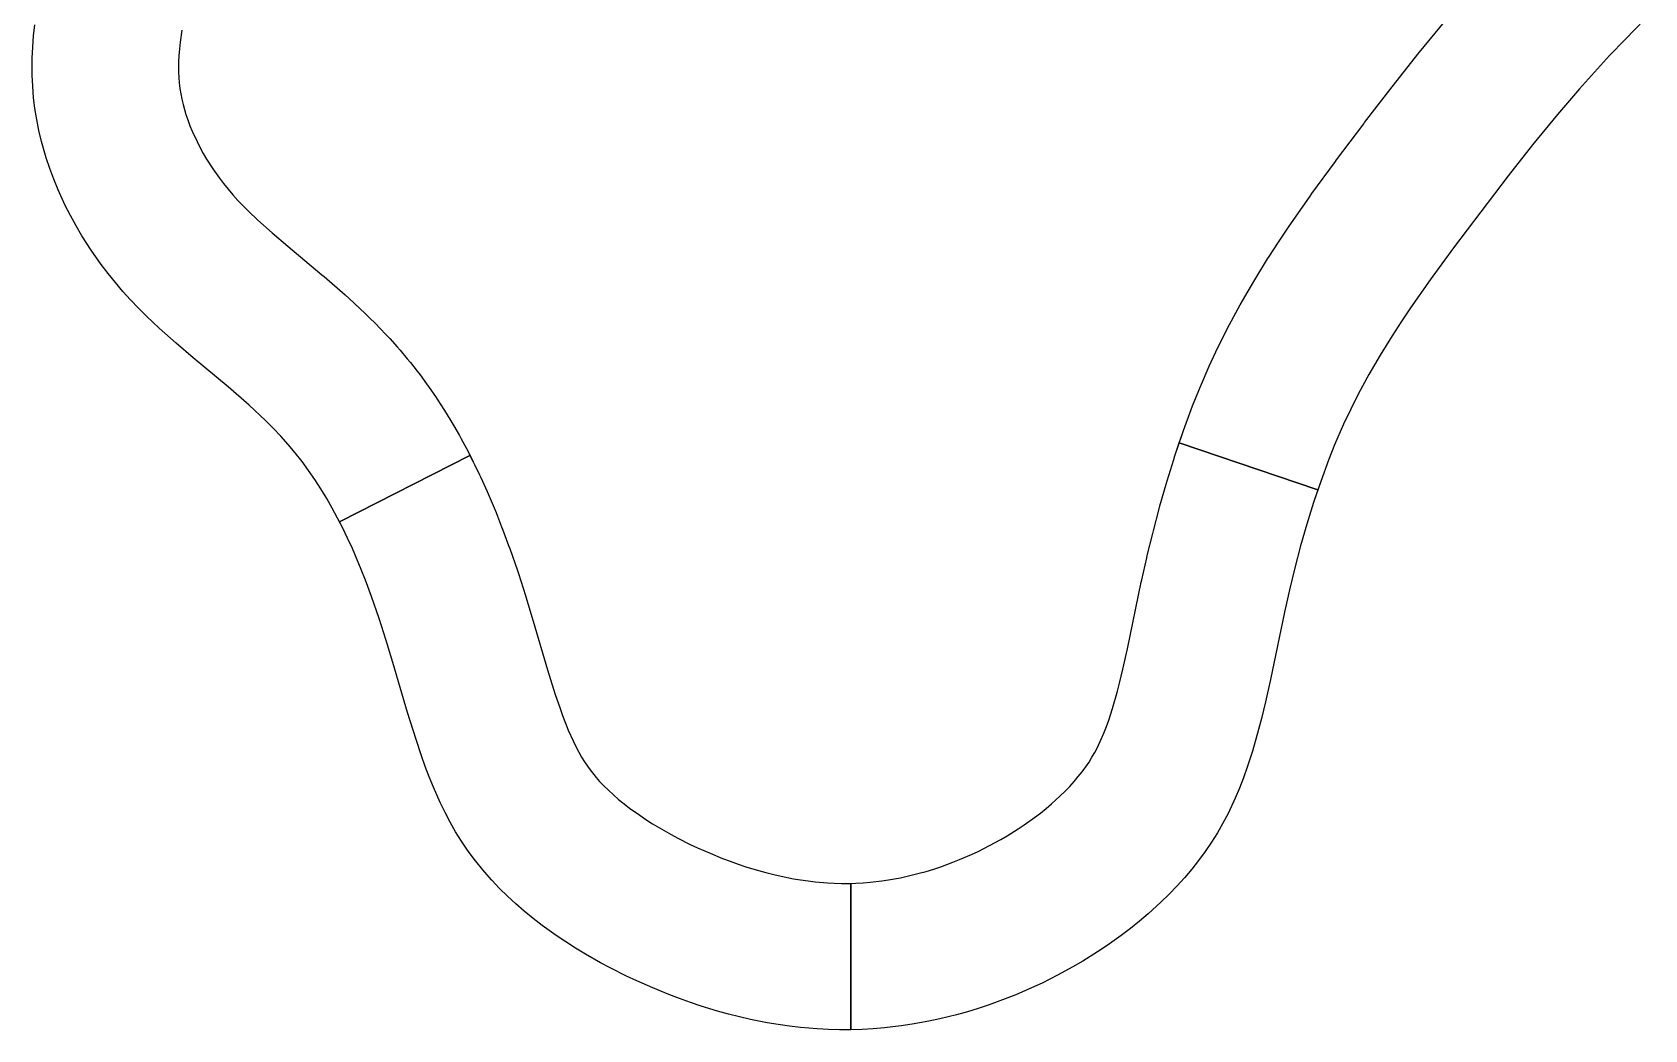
# Model space of a CAD drawing. Header units: metres. Extents: x 0 to 936, y 0 to 1300.
# Drawn here: x 0 to 716, y 0 to 443 of the extents above; entities that cross this region are included whole.
import ezdxf

# ---------------------------------------------------------------- set-up
doc = ezdxf.new("R2010")
doc.units = ezdxf.units.M
for name, color, linetype in [('KALINLASTIRMA_KAT1', 5, 'Continuous'), ('KALINLASTIRMA_KAT2', 4, 'Continuous'), ('TABLA_1300', 1, 'Continuous')]:
    doc.layers.add(name, color=color, linetype=linetype)

msp = doc.modelspace()

# ---------------------------------------------------------------- linework, layer by layer
at = {"layer": 'KALINLASTIRMA_KAT1'}
for points in [[(66.44, 444.02), (65.69, 438.64), (65.69, 438.64), (65.39, 435.7), (65.39, 435.7), (65.16, 432.66), (65.16, 432.66), (65.05, 430.03), (65.05, 430.03), (65.04, 425.35), (65.04, 425.35), (65.14, 423.03), (65.14, 423.03), (65.34, 420.55), (65.34, 420.55), (65.62, 418.15), (65.62, 418.15), (66, 415.75), (66, 415.75), (66.49, 413.29), (66.49, 413.29), (67.02, 411.05), (67.02, 411.05), (68.3, 406.61), (68.3, 406.61), (69.09, 404.24), (69.09, 404.24), (70.09, 401.57), (70.09, 401.56), (71.11, 399.1), (71.11, 399.1), (73.22, 394.53), (73.22, 394.53), (74.49, 392.02), (74.49, 392.02), (76, 389.28), (76, 389.28), (77.48, 386.76), (77.48, 386.76), (80.21, 382.49), (80.21, 382.49), (83.15, 378.32), (83.15, 378.32), (84.98, 375.9), (84.99, 375.9), (87.04, 373.34), (87.04, 373.34), (89.16, 370.85), (89.17, 370.85), (91.37, 368.41), (91.37, 368.41), (93.7, 365.96), (93.7, 365.96), (96.1, 363.57), (96.1, 363.57), (100.29, 359.6), (100.29, 359.6), (106.59, 353.99), (106.59, 353.99), (113.51, 348.1), (113.51, 348.1), (128.7, 335.39), (129.68, 334.55), (139.06, 326.38), (139.06, 326.38), (140.72, 324.88), (140.72, 324.88), (147.94, 318.13), (147.94, 318.13), (149.45, 316.68), (149.45, 316.68), (152.93, 313.21), (152.93, 313.21), (154.11, 312.01), (154.11, 312.01), (157.49, 308.46), (157.49, 308.46), (158.79, 307.06), (158.79, 307.06), (162.06, 303.42), (162.06, 303.42), (163.45, 301.82), (163.45, 301.82), (166.6, 298.08), (166.6, 298.08), (167.98, 296.38), (167.98, 296.38), (171.01, 292.53), (171.01, 292.53), (172.28, 290.86), (172.28, 290.86), (175.18, 286.9), (175.18, 286.9), (176.35, 285.27), (176.35, 285.27), (179.14, 281.22), (179.14, 281.22), (180.19, 279.63), (180.19, 279.63), (182.87, 275.49), (182.87, 275.49), (183.83, 273.95), (183.83, 273.95), (186.4, 269.72), (186.4, 269.72), (187.27, 268.25), (187.27, 268.25), (189.73, 263.94), (189.73, 263.94), (190.52, 262.52), (190.52, 262.52), (192.88, 258.14), (192.88, 258.14), (193.59, 256.79), (193.59, 256.79), (195.86, 252.33), (195.86, 252.33), (196.49, 251.05), (196.49, 251.05), (198.67, 246.52), (198.67, 246.52), (199.24, 245.31), (199.24, 245.31), (201.34, 240.73), (201.34, 240.73), (202.07, 239.06), (202.07, 239.06), (206.02, 229.72), (206.02, 229.72), (206.65, 228.19), (206.65, 228.19), (208.51, 223.45), (208.95, 222.31), (211.62, 215.12), (211.62, 215.12), (212.13, 213.72), (212.13, 213.72), (215.49, 204.02), (215.49, 204.02), (215.94, 202.67), (215.94, 202.67), (219.09, 192.87), (219.41, 191.83), (222.4, 181.98), (222.55, 181.48), (228.92, 159.86), (228.92, 159.86), (232.32, 148.97), (232.32, 148.97), (234.29, 143.14), (234.29, 143.14), (235.57, 139.61), (235.57, 139.61), (236.88, 136.17), (236.88, 136.17), (238.1, 133.15), (238.1, 133.15), (240.24, 128.33), (240.24, 128.33), (241.45, 125.84), (241.45, 125.84), (242.74, 123.36), (242.74, 123.36), (244.03, 121.09), (244.03, 121.09), (245.31, 119.01), (245.31, 119.01), (246.61, 117.08), (246.61, 117.08), (247.81, 115.44), (247.81, 115.44), (250.52, 112.08), (250.52, 112.08), (252.05, 110.35), (252.05, 110.35), (253.93, 108.37), (253.93, 108.37), (255.96, 106.38), (255.96, 106.37), (258.13, 104.37), (258.13, 104.37), (260.45, 102.36), (260.45, 102.36), (262.91, 100.35), (262.91, 100.35), (265.34, 98.48), (265.34, 98.48), (269.82, 95.26), (269.82, 95.26), (272.55, 93.42), (272.56, 93.42), (275.58, 91.49), (275.58, 91.49), (278.56, 89.69), (278.56, 89.69), (283.75, 86.75), (283.75, 86.75), (286.82, 85.11), (286.82, 85.11), (292.31, 82.37), (292.31, 82.37), (295.57, 80.83), (295.57, 80.83), (301.07, 78.4), (301.07, 78.4), (306.59, 76.15), (306.59, 76.15), (310.01, 74.85), (310.01, 74.85), (313.56, 73.58), (313.56, 73.58), (316.93, 72.45), (316.93, 72.45), (322.54, 70.73), (322.54, 70.73), (325.87, 69.82), (325.87, 69.82), (329.35, 68.94), (329.35, 68.94), (332.61, 68.19), (332.61, 68.19), (338.12, 67.1), (338.12, 67.1), (341.32, 66.56), (341.32, 66.56), (344.68, 66.09), (344.68, 66.09), (347.8, 65.72), (347.81, 65.72), (353.17, 65.26), (353.17, 65.26), (356.22, 65.1), (356.22, 65.1), (359.45, 65.02), (359.45, 65.02), (362.66, 65.02), (362.66, 65.02), (363.53, 65.04), (363.53, 65.04), (363.53, 65.04), (363.59, 0.02), (363.59, 0.02), (363.59, 0.02), (358.62, 0.01), (358.62, 0.01), (353.66, 0.14), (353.66, 0.14), (348.69, 0.41), (348.69, 0.41), (341.25, 1.04), (341.25, 1.04), (336.3, 1.62), (336.3, 1.62), (331.36, 2.33), (331.36, 2.33), (326.43, 3.15), (326.43, 3.15), (319.05, 4.62), (319.05, 4.62), (314.15, 5.74), (314.15, 5.74), (309.27, 6.97), (309.27, 6.97), (304.4, 8.31), (304.4, 8.31), (297.13, 10.53), (297.13, 10.53), (292.32, 12.14), (292.32, 12.14), (287.52, 13.86), (287.52, 13.86), (282.75, 15.67), (282.75, 15.67), (275.63, 18.58), (275.63, 18.58), (268.58, 21.69), (268.58, 21.69), (263.92, 23.89), (263.92, 23.89), (257, 27.35), (257, 27.35), (252.44, 29.78), (252.44, 29.78), (245.71, 33.6), (245.71, 33.6), (241.31, 36.26), (241.31, 36.26), (236.98, 39.02), (236.98, 39.02), (232.72, 41.87), (232.72, 41.87), (226.52, 46.33), (226.52, 46.33), (222.5, 49.43), (222.5, 49.43), (218.59, 52.62), (218.59, 52.62), (214.79, 55.92), (214.79, 55.92), (211.11, 59.31), (211.11, 59.31), (207.56, 62.81), (207.56, 62.81), (204.15, 66.4), (204.15, 66.4), (200.87, 70.1), (200.87, 70.1), (196.24, 75.83), (196.24, 75.83), (193.36, 79.78), (193.36, 79.78), (190.64, 83.84), (190.64, 83.84), (188.08, 87.99), (188.08, 87.99), (185.67, 92.24), (185.67, 92.24), (183.4, 96.58), (183.4, 96.58), (181.25, 100.99), (181.25, 100.99), (178.26, 107.76), (178.26, 107.76), (176.39, 112.35), (176.39, 112.35), (174.62, 117.01), (174.62, 117.01), (172.92, 121.72), (172.92, 121.72), (170.5, 128.87), (170.5, 128.87), (166.72, 140.98), (166.72, 140.98), (160.2, 163.11), (160.2, 163.11), (157.21, 172.96), (157.21, 172.96), (154.06, 182.75), (154.06, 182.75), (150.7, 192.45), (150.7, 192.45), (148.03, 199.64), (148.03, 199.64), (146.16, 204.38), (146.16, 204.39), (142.21, 213.72), (142.21, 213.72), (140.11, 218.31), (140.11, 218.31), (137.93, 222.84), (137.93, 222.84), (135.66, 227.3), (135.66, 227.3), (133.3, 231.68), (133.3, 231.68), (130.84, 235.99), (130.84, 235.99), (128.27, 240.22), (128.27, 240.22), (125.59, 244.36), (125.59, 244.36), (122.8, 248.41), (122.8, 248.42), (119.9, 252.37), (119.9, 252.37), (116.87, 256.22), (116.87, 256.22), (113.72, 259.97), (113.72, 259.97), (110.45, 263.61), (110.45, 263.61), (107.06, 267.16), (107.06, 267.16), (103.58, 270.63), (103.58, 270.63), (96.36, 277.37), (96.36, 277.37), (86.98, 285.54), (86.98, 285.54), (71.58, 298.43), (63.89, 304.98), (63.89, 304.98), (56.34, 311.71), (56.34, 311.71), (50.81, 316.94), (50.81, 316.94), (47.21, 320.52), (47.21, 320.52), (43.7, 324.21), (43.7, 324.21), (40.28, 328), (40.28, 328), (36.97, 331.89), (36.97, 331.89), (33.76, 335.88), (33.76, 335.88), (30.66, 339.96), (30.66, 339.96), (26.23, 346.26), (26.23, 346.26), (22.09, 352.73), (22.09, 352.73), (19.49, 357.14), (19.49, 357.14), (17.03, 361.62), (17.03, 361.62), (14.71, 366.17), (14.71, 366.17), (11.52, 373.1), (11.52, 373.1), (9.59, 377.79), (9.59, 377.79), (7.82, 382.52), (7.82, 382.52), (6.22, 387.3), (6.22, 387.3), (4.14, 394.54), (4.14, 394.54), (2.98, 399.41), (2.98, 399.41), (2.01, 404.3), (2.01, 404.3), (1.22, 409.21), (1.22, 409.21), (0.64, 414.14), (0.64, 414.14), (0.25, 419.09), (0.25, 419.09), (0.04, 424.05), (0.04, 424.05), (0.05, 431.5), (0.05, 431.5), (0.27, 436.48), (0.27, 436.48), (0.64, 441.46), (0.64, 441.46), (1.15, 446.44)], [(716.21, 448.83), (707.47, 439.93), (707.47, 439.93), (700.6, 432.71), (700.6, 432.71), (693.86, 425.36), (693.86, 425.36), (687.24, 417.91), (687.24, 417.91), (677.52, 406.54), (677.52, 406.54), (666.43, 393.02), (666.43, 393.02), (655.58, 379.28), (655.58, 379.28), (643.36, 363.36), (643.36, 363.36), (631.27, 347.28), (631.27, 347.28), (620.88, 333.07), (620.88, 333.07), (612.24, 320.72), (612.24, 320.72), (608.06, 314.47), (608.06, 314.47), (603.98, 308.17), (603.98, 308.17), (598.72, 299.68), (598.72, 299.68), (593.71, 291.07), (593.71, 291.07), (588.97, 282.33), (588.97, 282.33), (585.62, 275.68), (585.62, 275.68), (582.44, 268.95), (582.44, 268.95), (578.49, 259.85), (578.49, 259.85), (575.73, 252.94), (575.73, 252.94), (572.28, 243.6), (572.28, 243.6), (569.09, 234.15), (569.09, 234.15), (566.14, 224.59), (566.14, 224.59), (563.39, 214.93), (563.39, 214.93), (560.84, 205.18), (560.84, 205.18), (558.46, 195.35), (558.46, 195.35), (556.22, 185.45), (556.22, 185.45), (549.95, 155.53), (549.95, 155.53), (547.75, 145.62), (547.75, 145.62), (545.99, 138.24), (545.99, 138.24), (544.73, 133.37), (544.73, 133.37), (541.99, 123.73), (541.99, 123.73), (539.69, 116.63), (539.69, 116.63), (538.02, 111.96), (538.02, 111.96), (536.23, 107.35), (536.23, 107.35), (534.31, 102.82), (534.31, 102.82), (531.17, 96.14), (531.17, 96.14), (528.88, 91.79), (528.88, 91.79), (526.42, 87.53), (526.42, 87.53), (523.8, 83.35), (523.8, 83.35), (521.01, 79.26), (521.01, 79.26), (518.08, 75.26), (518.08, 75.26), (514.99, 71.35), (514.99, 71.35), (511.77, 67.53), (511.77, 67.53), (508.41, 63.8), (508.41, 63.8), (504.92, 60.17), (504.92, 60.17), (501.31, 56.63), (501.31, 56.63), (495.68, 51.5), (495.68, 51.5), (491.79, 48.2), (491.79, 48.2), (487.81, 45), (487.81, 45), (483.73, 41.9), (483.73, 41.9), (477.45, 37.43), (477.45, 37.43), (473.17, 34.58), (473.17, 34.58), (466.62, 30.5), (466.62, 30.5), (462.18, 27.91), (462.18, 27.91), (455.41, 24.22), (455.41, 24.22), (448.54, 20.76), (448.54, 20.76), (443.91, 18.6), (443.91, 18.6), (436.89, 15.56), (436.89, 15.56), (432.16, 13.68), (432.16, 13.68), (425.01, 11.06), (425.01, 11.06), (420.2, 9.47), (420.2, 9.47), (415.37, 7.99), (415.37, 7.99), (410.51, 6.63), (410.51, 6.63), (403.19, 4.82), (403.19, 4.82), (398.28, 3.77), (398.28, 3.77), (390.89, 2.43), (390.89, 2.43), (385.94, 1.7), (385.94, 1.7), (378.5, 0.84), (378.5, 0.84), (373.54, 0.43), (373.54, 0.43), (368.57, 0.16), (368.57, 0.16), (363.61, 0.02), (363.61, 0.02), (363.61, 0.02), (363.55, 65.04), (363.55, 65.04), (363.55, 65.04), (363.55, 65.04), (365.86, 65.11), (365.86, 65.11), (369.08, 65.29), (369.08, 65.29), (372.12, 65.54), (372.12, 65.54), (377.44, 66.15), (377.44, 66.15), (380.31, 66.58), (380.31, 66.58), (385.67, 67.55), (385.67, 67.55), (388.59, 68.17), (388.6, 68.17), (393.98, 69.5), (393.98, 69.5), (397.12, 70.38), (397.12, 70.38), (400.45, 71.4), (400.45, 71.4), (403.61, 72.45), (403.61, 72.45), (408.96, 74.4), (408.96, 74.4), (411.93, 75.59), (411.93, 75.59), (417.24, 77.88), (417.24, 77.88), (420.19, 79.26), (420.19, 79.26), (425.25, 81.81), (425.25, 81.81), (430.24, 84.52), (430.24, 84.52), (433.05, 86.17), (433.05, 86.17), (437.97, 89.23), (437.97, 89.23), (440.6, 90.98), (440.6, 90.98), (445.2, 94.26), (445.2, 94.26), (447.77, 96.21), (447.77, 96.21), (450.4, 98.32), (450.4, 98.32), (452.74, 100.31), (452.74, 100.31), (456.65, 103.87), (456.65, 103.87), (458.71, 105.89), (458.71, 105.89), (460.81, 108.08), (460.81, 108.08), (462.79, 110.27), (462.79, 110.27), (464.63, 112.46), (464.63, 112.46), (466.35, 114.63), (466.35, 114.63), (467.93, 116.79), (467.93, 116.79), (469.39, 118.93), (469.39, 118.93), (470.71, 121.04), (470.71, 121.04), (471.94, 123.17), (471.94, 123.17), (472.99, 125.16), (472.99, 125.16), (474.96, 129.34), (474.96, 129.34), (475.99, 131.78), (475.99, 131.78), (477.11, 134.67), (477.11, 134.67), (478.15, 137.58), (478.15, 137.58), (479.79, 142.64), (479.79, 142.64), (481.99, 150.36), (481.99, 150.36), (482.9, 153.92), (482.9, 153.92), (484.41, 160.22), (484.41, 160.22), (486.41, 169.23), (486.41, 169.23), (492.6, 198.78), (492.82, 199.79), (495.06, 209.69), (495.29, 210.67), (497.67, 220.5), (497.96, 221.64), (500.51, 231.39), (500.51, 231.39), (500.86, 232.68), (500.86, 232.68), (503.61, 242.34), (503.61, 242.34), (504.03, 243.78), (504.03, 243.78), (506.99, 253.34), (506.99, 253.34), (507.5, 254.93), (507.5, 254.93), (510.69, 264.39), (510.69, 264.39), (511.31, 266.12), (511.31, 266.12), (514.75, 275.45), (514.75, 275.45), (515.38, 277.08), (515.38, 277.08), (518.15, 284), (518.15, 284), (518.87, 285.73), (518.87, 285.73), (522.82, 294.83), (522.82, 294.83), (523.64, 296.65), (523.64, 296.65), (526.81, 303.39), (526.81, 303.39), (527.59, 304.97), (527.59, 304.97), (530.94, 311.61), (530.94, 311.61), (531.83, 313.31), (531.83, 313.31), (536.57, 322.05), (536.57, 322.05), (537.54, 323.77), (537.54, 323.77), (542.55, 332.38), (542.55, 332.38), (543.45, 333.88), (543.45, 333.88), (548.7, 342.38), (548.7, 342.38), (549.43, 343.51), (549.43, 343.51), (553.51, 349.81), (554.07, 350.66), (558.25, 356.91), (558.97, 357.96), (567.61, 370.31), (567.61, 370.31), (568.4, 371.42), (568.4, 371.42), (578.79, 385.64), (579.32, 386.35), (591.41, 402.43), (591.8, 402.94), (604.02, 418.85), (604.58, 419.57), (615.43, 433.31), (616.16, 434.22), (627.24, 447.74)]]:
    msp.add_lwpolyline(points, dxfattribs=at)
at = {"layer": 'KALINLASTIRMA_KAT2'}
for points in [[(66.44, 444.02), (65.69, 438.64), (65.69, 438.64), (65.39, 435.7), (65.39, 435.7), (65.16, 432.66), (65.16, 432.66), (65.05, 430.03), (65.05, 430.03), (65.04, 425.35), (65.04, 425.35), (65.14, 423.03), (65.14, 423.03), (65.34, 420.55), (65.34, 420.55), (65.62, 418.15), (65.62, 418.15), (66, 415.75), (66, 415.75), (66.49, 413.29), (66.49, 413.29), (67.02, 411.05), (67.02, 411.05), (68.3, 406.61), (68.3, 406.61), (69.09, 404.24), (69.09, 404.24), (70.09, 401.57), (70.09, 401.56), (71.11, 399.1), (71.11, 399.1), (73.22, 394.53), (73.22, 394.53), (74.49, 392.02), (74.49, 392.02), (76, 389.28), (76, 389.28), (77.48, 386.76), (77.48, 386.76), (80.21, 382.49), (80.21, 382.49), (83.15, 378.32), (83.15, 378.32), (84.98, 375.9), (84.99, 375.9), (87.04, 373.34), (87.04, 373.34), (89.16, 370.85), (89.17, 370.85), (91.37, 368.41), (91.37, 368.41), (93.7, 365.96), (93.7, 365.96), (96.1, 363.57), (96.1, 363.57), (100.29, 359.6), (100.29, 359.6), (106.59, 353.99), (106.59, 353.99), (113.51, 348.1), (113.51, 348.1), (128.7, 335.39), (129.68, 334.55), (139.06, 326.38), (139.06, 326.38), (140.72, 324.88), (140.72, 324.88), (147.94, 318.13), (147.94, 318.13), (149.45, 316.68), (149.45, 316.68), (152.93, 313.21), (152.93, 313.21), (154.11, 312.01), (154.11, 312.01), (157.49, 308.46), (157.49, 308.46), (158.79, 307.06), (158.79, 307.06), (162.06, 303.42), (162.06, 303.42), (163.45, 301.82), (163.45, 301.82), (166.6, 298.08), (166.6, 298.08), (167.98, 296.38), (167.98, 296.38), (171.01, 292.53), (171.01, 292.53), (172.28, 290.86), (172.28, 290.86), (175.18, 286.9), (175.18, 286.9), (176.35, 285.27), (176.35, 285.27), (179.14, 281.22), (179.14, 281.22), (180.19, 279.63), (180.19, 279.63), (182.87, 275.49), (182.87, 275.49), (183.83, 273.95), (183.83, 273.95), (186.4, 269.72), (186.4, 269.72), (187.27, 268.25), (187.27, 268.25), (189.73, 263.94), (189.73, 263.94), (190.52, 262.52), (190.52, 262.52), (192.88, 258.14), (192.88, 258.14), (193.59, 256.79), (193.59, 256.79), (194.45, 255.09), (194.45, 255.09), (194.45, 255.09), (136.53, 225.6), (136.53, 225.6), (136.53, 225.6), (135.66, 227.3), (135.66, 227.3), (133.3, 231.68), (133.3, 231.68), (130.84, 235.99), (130.84, 235.99), (128.27, 240.22), (128.27, 240.22), (125.59, 244.36), (125.59, 244.36), (122.8, 248.41), (122.8, 248.42), (119.9, 252.37), (119.9, 252.37), (116.87, 256.22), (116.87, 256.22), (113.72, 259.97), (113.72, 259.97), (110.45, 263.61), (110.45, 263.61), (107.06, 267.16), (107.06, 267.16), (103.58, 270.63), (103.58, 270.63), (96.36, 277.37), (96.36, 277.37), (86.98, 285.54), (86.98, 285.54), (71.58, 298.43), (63.89, 304.98), (63.89, 304.98), (56.34, 311.71), (56.34, 311.71), (50.81, 316.94), (50.81, 316.94), (47.21, 320.52), (47.21, 320.52), (43.7, 324.21), (43.7, 324.21), (40.28, 328), (40.28, 328), (36.97, 331.89), (36.97, 331.89), (33.76, 335.88), (33.76, 335.88), (30.66, 339.96), (30.66, 339.96), (26.23, 346.26), (26.23, 346.26), (22.09, 352.73), (22.09, 352.73), (19.49, 357.14), (19.49, 357.14), (17.03, 361.62), (17.03, 361.62), (14.71, 366.17), (14.71, 366.17), (11.52, 373.1), (11.52, 373.1), (9.59, 377.79), (9.59, 377.79), (7.82, 382.52), (7.82, 382.52), (6.22, 387.3), (6.22, 387.3), (4.14, 394.54), (4.14, 394.54), (2.98, 399.41), (2.98, 399.41), (2.01, 404.3), (2.01, 404.3), (1.22, 409.21), (1.22, 409.21), (0.64, 414.14), (0.64, 414.14), (0.25, 419.09), (0.25, 419.09), (0.04, 424.05), (0.04, 424.05), (0.05, 431.5), (0.05, 431.5), (0.27, 436.48), (0.27, 436.48), (0.64, 441.46), (0.64, 441.46), (1.15, 446.44)], [(716.21, 448.83), (707.47, 439.93), (707.47, 439.93), (700.6, 432.71), (700.6, 432.71), (693.86, 425.36), (693.86, 425.36), (687.24, 417.91), (687.24, 417.91), (677.52, 406.54), (677.52, 406.54), (666.43, 393.02), (666.43, 393.02), (655.58, 379.28), (655.58, 379.28), (643.36, 363.36), (643.36, 363.36), (631.27, 347.28), (631.27, 347.28), (620.88, 333.07), (620.88, 333.07), (612.24, 320.72), (612.24, 320.72), (608.06, 314.47), (608.06, 314.47), (603.98, 308.17), (603.98, 308.17), (598.72, 299.68), (598.72, 299.68), (593.71, 291.07), (593.71, 291.07), (588.97, 282.33), (588.97, 282.33), (585.62, 275.68), (585.62, 275.68), (582.44, 268.95), (582.44, 268.95), (578.49, 259.85), (578.49, 259.85), (575.73, 252.94), (575.73, 252.94), (572.28, 243.6), (572.28, 243.6), (571.02, 239.88), (571.02, 239.87), (571.02, 239.87), (509.43, 260.66), (509.43, 260.66), (509.43, 260.66), (509.43, 260.66), (510.69, 264.39), (510.69, 264.39), (511.31, 266.12), (511.31, 266.12), (514.75, 275.45), (514.75, 275.45), (515.38, 277.08), (515.38, 277.08), (518.15, 284), (518.15, 284), (518.87, 285.73), (518.87, 285.73), (522.82, 294.83), (522.82, 294.83), (523.64, 296.65), (523.64, 296.65), (526.81, 303.39), (526.81, 303.39), (527.59, 304.97), (527.59, 304.97), (530.94, 311.61), (530.94, 311.61), (531.83, 313.31), (531.83, 313.31), (536.57, 322.05), (536.57, 322.05), (537.54, 323.77), (537.54, 323.77), (542.55, 332.38), (542.55, 332.38), (543.45, 333.88), (543.45, 333.88), (548.7, 342.38), (548.7, 342.38), (549.43, 343.51), (549.43, 343.51), (553.51, 349.81), (554.07, 350.66), (558.25, 356.91), (558.97, 357.96), (567.61, 370.31), (567.61, 370.31), (568.4, 371.42), (568.4, 371.42), (578.79, 385.64), (579.32, 386.35), (591.41, 402.43), (591.8, 402.94), (604.02, 418.85), (604.58, 419.57), (615.43, 433.31), (616.16, 434.22), (627.24, 447.74)]]:
    msp.add_lwpolyline(points, dxfattribs=at)
msp.add_lwpolyline([(136.54, 225.58), (136.54, 225.58), (194.46, 255.07), (194.46, 255.07), (194.46, 255.07), (195.86, 252.33), (195.86, 252.33), (196.49, 251.05), (196.49, 251.05), (198.67, 246.52), (198.67, 246.52), (199.24, 245.31), (199.24, 245.31), (201.34, 240.73), (201.34, 240.73), (202.07, 239.06), (202.07, 239.06), (206.02, 229.72), (206.02, 229.72), (206.65, 228.19), (206.65, 228.19), (208.51, 223.45), (208.95, 222.31), (211.62, 215.12), (211.62, 215.12), (212.13, 213.72), (212.13, 213.72), (215.49, 204.02), (215.49, 204.02), (215.94, 202.67), (215.94, 202.67), (219.09, 192.87), (219.41, 191.83), (222.4, 181.98), (222.55, 181.48), (228.92, 159.86), (228.92, 159.86), (232.32, 148.97), (232.32, 148.97), (234.29, 143.14), (234.29, 143.14), (235.57, 139.61), (235.57, 139.61), (236.88, 136.17), (236.88, 136.17), (238.1, 133.15), (238.1, 133.15), (240.24, 128.33), (240.24, 128.33), (241.45, 125.84), (241.45, 125.84), (242.74, 123.36), (242.74, 123.36), (244.03, 121.09), (244.03, 121.09), (245.31, 119.01), (245.31, 119.01), (246.61, 117.08), (246.61, 117.08), (247.81, 115.44), (247.81, 115.44), (250.52, 112.08), (250.52, 112.08), (252.05, 110.35), (252.05, 110.35), (253.93, 108.37), (253.93, 108.37), (255.96, 106.38), (255.96, 106.37), (258.13, 104.37), (258.13, 104.37), (260.45, 102.36), (260.45, 102.36), (262.91, 100.35), (262.91, 100.35), (265.34, 98.48), (265.34, 98.48), (269.82, 95.26), (269.82, 95.26), (272.55, 93.42), (272.56, 93.42), (275.58, 91.49), (275.58, 91.49), (278.56, 89.69), (278.56, 89.69), (283.75, 86.75), (283.75, 86.75), (286.82, 85.11), (286.82, 85.11), (292.31, 82.37), (292.31, 82.37), (295.57, 80.83), (295.57, 80.83), (301.07, 78.4), (301.07, 78.4), (306.59, 76.15), (306.59, 76.15), (310.01, 74.85), (310.01, 74.85), (313.56, 73.58), (313.56, 73.58), (316.93, 72.45), (316.93, 72.45), (322.54, 70.73), (322.54, 70.73), (325.87, 69.82), (325.87, 69.82), (329.35, 68.94), (329.35, 68.94), (332.61, 68.19), (332.61, 68.19), (338.12, 67.1), (338.12, 67.1), (341.32, 66.56), (341.32, 66.56), (344.68, 66.09), (344.68, 66.09), (347.8, 65.72), (347.81, 65.72), (353.17, 65.26), (353.17, 65.26), (356.22, 65.1), (356.22, 65.1), (359.45, 65.02), (359.45, 65.02), (362.66, 65.02), (362.66, 65.02), (365.86, 65.11), (365.86, 65.11), (369.08, 65.29), (369.08, 65.29), (372.12, 65.54), (372.12, 65.54), (377.44, 66.15), (377.44, 66.15), (380.31, 66.58), (380.31, 66.58), (385.67, 67.55), (385.67, 67.55), (388.59, 68.17), (388.6, 68.17), (393.98, 69.5), (393.98, 69.5), (397.12, 70.38), (397.12, 70.38), (400.45, 71.4), (400.45, 71.4), (403.61, 72.45), (403.61, 72.45), (408.96, 74.4), (408.96, 74.4), (411.93, 75.59), (411.93, 75.59), (417.24, 77.88), (417.24, 77.88), (420.19, 79.26), (420.19, 79.26), (425.25, 81.81), (425.25, 81.81), (430.24, 84.52), (430.24, 84.52), (433.05, 86.17), (433.05, 86.17), (437.97, 89.23), (437.97, 89.23), (440.6, 90.98), (440.6, 90.98), (445.2, 94.26), (445.2, 94.26), (447.77, 96.21), (447.77, 96.21), (450.4, 98.32), (450.4, 98.32), (452.74, 100.31), (452.74, 100.31), (456.65, 103.87), (456.65, 103.87), (458.71, 105.89), (458.71, 105.89), (460.81, 108.08), (460.81, 108.08), (462.79, 110.27), (462.79, 110.27), (464.63, 112.46), (464.63, 112.46), (466.35, 114.63), (466.35, 114.63), (467.93, 116.79), (467.93, 116.79), (469.39, 118.93), (469.39, 118.93), (470.71, 121.04), (470.71, 121.04), (471.94, 123.17), (471.94, 123.17), (472.99, 125.16), (472.99, 125.16), (474.96, 129.34), (474.96, 129.34), (475.99, 131.78), (475.99, 131.78), (477.11, 134.67), (477.11, 134.67), (478.15, 137.58), (478.15, 137.58), (479.79, 142.64), (479.79, 142.64), (481.99, 150.36), (481.99, 150.36), (482.9, 153.92), (482.9, 153.92), (484.41, 160.22), (484.41, 160.22), (486.41, 169.23), (486.41, 169.23), (492.6, 198.78), (492.82, 199.79), (495.06, 209.69), (495.29, 210.67), (497.67, 220.5), (497.96, 221.64), (500.51, 231.39), (500.51, 231.39), (500.86, 232.68), (500.86, 232.68), (503.61, 242.34), (503.61, 242.34), (504.03, 243.78), (504.03, 243.78), (506.99, 253.34), (506.99, 253.34), (507.5, 254.93), (507.5, 254.93), (509.43, 260.64), (509.43, 260.64), (509.43, 260.64), (571.01, 239.86), (571.02, 239.86), (571.02, 239.86), (569.09, 234.15), (569.09, 234.15), (566.14, 224.59), (566.14, 224.59), (563.39, 214.93), (563.39, 214.93), (560.84, 205.18), (560.84, 205.18), (558.46, 195.35), (558.46, 195.35), (556.22, 185.45), (556.22, 185.45), (549.95, 155.53), (549.95, 155.53), (547.75, 145.62), (547.75, 145.62), (545.99, 138.24), (545.99, 138.24), (544.73, 133.37), (544.73, 133.37), (541.99, 123.73), (541.99, 123.73), (539.69, 116.63), (539.69, 116.63), (538.02, 111.96), (538.02, 111.96), (536.23, 107.35), (536.23, 107.35), (534.31, 102.82), (534.31, 102.82), (531.17, 96.14), (531.17, 96.14), (528.88, 91.79), (528.88, 91.79), (526.42, 87.53), (526.42, 87.53), (523.8, 83.35), (523.8, 83.35), (521.01, 79.26), (521.01, 79.26), (518.08, 75.26), (518.08, 75.26), (514.99, 71.35), (514.99, 71.35), (511.77, 67.53), (511.77, 67.53), (508.41, 63.8), (508.41, 63.8), (504.92, 60.17), (504.92, 60.17), (501.31, 56.63), (501.31, 56.63), (495.68, 51.5), (495.68, 51.5), (491.79, 48.2), (491.79, 48.2), (487.81, 45), (487.81, 45), (483.73, 41.9), (483.73, 41.9), (477.45, 37.43), (477.45, 37.43), (473.17, 34.58), (473.17, 34.58), (466.62, 30.5), (466.62, 30.5), (462.18, 27.91), (462.18, 27.91), (455.41, 24.22), (455.41, 24.22), (448.54, 20.76), (448.54, 20.76), (443.91, 18.6), (443.91, 18.6), (436.89, 15.56), (436.89, 15.56), (432.16, 13.68), (432.16, 13.68), (425.01, 11.06), (425.01, 11.06), (420.2, 9.47), (420.2, 9.47), (415.37, 7.99), (415.37, 7.99), (410.51, 6.63), (410.51, 6.63), (403.19, 4.82), (403.19, 4.82), (398.28, 3.77), (398.28, 3.77), (390.89, 2.43), (390.89, 2.43), (385.94, 1.7), (385.94, 1.7), (378.5, 0.84), (378.5, 0.84), (373.54, 0.43), (373.54, 0.43), (368.57, 0.16), (368.57, 0.16), (363.6, 0.02), (363.6, 0.02), (358.62, 0.01), (358.62, 0.01), (353.66, 0.14), (353.66, 0.14), (348.69, 0.41), (348.69, 0.41), (341.25, 1.04), (341.25, 1.04), (336.3, 1.62), (336.3, 1.62), (331.36, 2.33), (331.36, 2.33), (326.43, 3.15), (326.43, 3.15), (319.05, 4.62), (319.05, 4.62), (314.15, 5.74), (314.15, 5.74), (309.27, 6.97), (309.27, 6.97), (304.4, 8.31), (304.4, 8.31), (297.13, 10.53), (297.13, 10.53), (292.32, 12.14), (292.32, 12.14), (287.52, 13.86), (287.52, 13.86), (282.75, 15.67), (282.75, 15.67), (275.63, 18.58), (275.63, 18.58), (268.58, 21.69), (268.58, 21.69), (263.92, 23.89), (263.92, 23.89), (257, 27.35), (257, 27.35), (252.44, 29.78), (252.44, 29.78), (245.71, 33.6), (245.71, 33.6), (241.31, 36.26), (241.31, 36.26), (236.98, 39.02), (236.98, 39.02), (232.72, 41.87), (232.72, 41.87), (226.52, 46.33), (226.52, 46.33), (222.5, 49.43), (222.5, 49.43), (218.59, 52.62), (218.59, 52.62), (214.79, 55.92), (214.79, 55.92), (211.11, 59.31), (211.11, 59.31), (207.56, 62.81), (207.56, 62.81), (204.15, 66.4), (204.15, 66.4), (200.87, 70.1), (200.87, 70.1), (196.24, 75.83), (196.24, 75.83), (193.36, 79.78), (193.36, 79.78), (190.64, 83.84), (190.64, 83.84), (188.08, 87.99), (188.08, 87.99), (185.67, 92.24), (185.67, 92.24), (183.4, 96.58), (183.4, 96.58), (181.25, 100.99), (181.25, 100.99), (178.26, 107.76), (178.26, 107.76), (176.39, 112.35), (176.39, 112.35), (174.62, 117.01), (174.62, 117.01), (172.92, 121.72), (172.92, 121.72), (170.5, 128.87), (170.5, 128.87), (166.72, 140.98), (166.72, 140.98), (160.2, 163.11), (160.2, 163.11), (157.21, 172.96), (157.21, 172.96), (154.06, 182.75), (154.06, 182.75), (150.7, 192.45), (150.7, 192.45), (148.03, 199.64), (148.03, 199.64), (146.16, 204.38), (146.16, 204.39), (142.21, 213.72), (142.21, 213.72), (140.11, 218.31), (140.11, 218.31), (137.93, 222.84), (137.93, 222.84), (136.54, 225.58), (136.54, 225.58)], close=True, dxfattribs=at)
at = {"layer": 'TABLA_1300'}
msp.add_lwpolyline([(716.21, 448.83), (707.47, 439.93), (700.6, 432.71), (693.86, 425.36), (687.24, 417.91), (677.52, 406.54), (666.43, 393.02), (655.58, 379.28), (643.36, 363.36), (631.27, 347.28), (620.88, 333.07), (612.24, 320.72), (608.06, 314.47), (603.98, 308.17), (598.72, 299.68), (593.71, 291.07), (588.97, 282.33), (585.62, 275.68), (582.44, 268.95), (578.49, 259.85), (575.73, 252.94), (572.28, 243.6), (569.09, 234.15), (566.14, 224.59), (563.39, 214.93), (560.84, 205.18), (558.46, 195.35), (556.22, 185.45), (549.95, 155.53), (547.75, 145.62), (545.99, 138.24), (544.73, 133.37), (541.99, 123.73), (539.69, 116.63), (538.02, 111.96), (536.23, 107.35), (534.31, 102.82), (531.17, 96.14), (528.88, 91.79), (526.42, 87.53), (523.8, 83.35), (521.01, 79.26), (518.08, 75.26), (514.99, 71.35), (511.77, 67.53), (508.41, 63.8), (504.92, 60.17), (501.31, 56.63), (495.68, 51.5), (491.79, 48.2), (487.81, 45), (483.73, 41.9), (477.45, 37.43), (473.17, 34.58), (466.62, 30.5), (462.18, 27.91), (455.41, 24.22), (448.54, 20.76), (443.91, 18.6), (436.89, 15.56), (432.16, 13.68), (425.01, 11.06), (420.2, 9.47), (415.37, 7.99), (410.51, 6.63), (403.19, 4.82), (398.28, 3.77), (390.89, 2.43), (385.94, 1.7), (378.5, 0.84), (373.54, 0.43), (368.57, 0.16), (363.6, 0.02), (363.6, 0.02), (358.62, 0.01), (353.66, 0.14), (348.69, 0.41), (341.25, 1.04), (336.3, 1.62), (331.36, 2.33), (326.43, 3.15), (319.05, 4.62), (314.15, 5.74), (309.27, 6.97), (304.4, 8.31), (297.13, 10.53), (292.32, 12.14), (287.52, 13.86), (282.75, 15.67), (275.63, 18.58), (268.58, 21.69), (263.92, 23.89), (257, 27.35), (252.44, 29.78), (245.71, 33.6), (241.31, 36.26), (236.98, 39.02), (232.72, 41.87), (226.52, 46.33), (222.5, 49.43), (218.59, 52.62), (214.79, 55.92), (211.11, 59.31), (207.56, 62.81), (204.15, 66.4), (200.87, 70.1), (196.24, 75.83), (193.36, 79.78), (190.64, 83.84), (188.08, 87.99), (185.67, 92.24), (183.4, 96.58), (181.25, 100.99), (178.26, 107.76), (176.39, 112.35), (174.62, 117.01), (172.92, 121.72), (170.5, 128.87), (166.72, 140.98), (160.2, 163.11), (157.21, 172.96), (154.06, 182.75), (150.7, 192.45), (148.03, 199.64), (146.16, 204.38), (142.21, 213.72), (140.11, 218.31), (137.93, 222.84), (135.66, 227.3), (133.3, 231.68), (130.84, 235.99), (128.27, 240.22), (125.59, 244.36), (122.8, 248.41), (119.9, 252.37), (116.87, 256.22), (113.72, 259.97), (110.45, 263.61), (107.06, 267.16), (103.58, 270.63), (96.36, 277.37), (86.98, 285.54), (71.58, 298.43), (63.89, 304.98), (56.34, 311.71), (50.81, 316.94), (47.21, 320.52), (43.7, 324.21), (40.28, 328), (36.97, 331.89), (33.76, 335.88), (30.66, 339.96), (26.23, 346.26), (22.09, 352.73), (19.49, 357.14), (17.03, 361.62), (14.71, 366.17), (11.52, 373.1), (9.59, 377.79), (7.82, 382.52), (6.22, 387.3), (4.14, 394.54), (2.98, 399.41), (2.01, 404.3), (1.22, 409.21), (0.64, 414.14), (0.25, 419.09), (0.04, 424.05), (0.05, 431.5), (0.27, 436.48), (0.64, 441.46), (1.15, 446.44)], dxfattribs=at)

doc.saveas('drawing.dxf')
